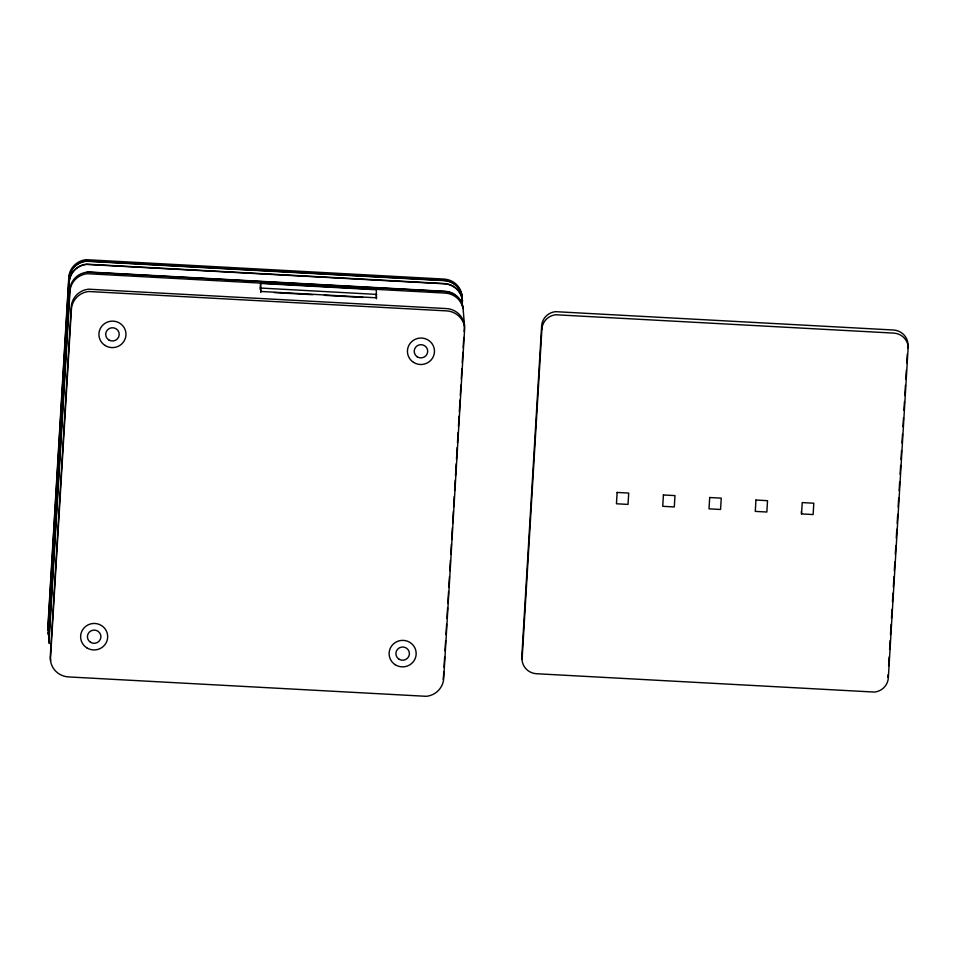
<?xml version="1.0" encoding="UTF-8"?>
<svg xmlns="http://www.w3.org/2000/svg" width="956" height="956" viewBox="0 0 956 956"><rect width="100%" height="100%" fill="white"/><g stroke="black" fill="none" stroke-linecap="round" stroke-linejoin="round"><path stroke-width="1.43" d="M47.931 629.669L68.904 278.782A19.323 18.929 -4.7 0 1 86.291 261L444.098 280.395A19.323 18.929 -4.7 0 1 462.178 297.376M69.8 289.692L48.828 640.58A19.323 18.929 -4.7 0 0 49.353 643.508M48.947 642.133L69.943 291.472A19.323 18.929 -4.7 0 1 87.343 273.703L445.138 293.086A19.323 18.929 -4.7 0 1 463.218 310.079L464.497 325.554L464.138 331.505M260.247 289.501L260.618 283.418L376.305 289.764L376.425 298.762M260.737 292.428L260.618 283.418M461.891 299.025L462.071 296.061A19.323 18.929 -4.7 0 0 443.99 279.08L86.183 259.685A19.323 18.929 -4.7 0 0 68.796 277.455L47.8 628.116A19.323 18.929 -4.7 0 0 48.326 631.044M462.19 305.239L462.441 300.554A19.323 18.929 -4.7 0 0 444.361 283.562L86.554 264.179A19.323 18.929 -4.7 0 0 69.167 281.948L48.182 632.836A19.323 18.929 -4.7 0 0 48.72 635.764M443.763 671.757L443.5 676.215A19.323 18.929 -4.7 0 1 443.082 679.166M444.038 667.3L444.66 656.903M445.018 650.964L445.639 640.556M445.998 634.617L446.619 624.208M446.966 618.269L447.599 607.873M447.862 603.415L448.567 591.525M448.842 587.068L449.463 576.671M449.822 570.72L450.443 560.324M450.79 554.372L451.423 543.976M451.686 539.519L452.391 527.628M452.666 523.171L453.371 511.293M453.646 506.835L454.267 496.427M454.626 490.488L455.247 480.091M455.51 475.634L456.227 463.744M456.49 459.286L457.195 447.396M457.47 442.939L458.091 432.542M458.45 426.591L459.071 416.195M459.334 411.737L460.051 399.847M460.314 395.39L460.935 384.993M461.294 379.054L461.915 368.646M462.274 362.706L462.895 352.298M463.158 347.841L463.78 337.444M801.546 513.922L802.239 502.581L813.807 503.215L813.126 514.555L801.546 513.922L801.343 511.448M888.626 665.854L889.152 656.939M889.606 649.518L890.132 640.604M890.49 634.665L891.112 624.268M891.47 618.329L892.008 609.414M892.45 601.993L892.988 593.079M893.346 587.139L893.968 576.743M894.314 570.804L894.852 561.901M895.294 554.468L895.832 545.565M896.274 538.132L896.812 529.23M897.17 523.29L897.708 514.376M898.15 506.955L898.688 498.04M899.13 490.619L899.668 481.705M900.11 474.284L900.648 465.369M900.994 459.43L901.532 450.515M901.974 443.094L902.512 434.179M902.954 426.758L903.492 417.844M903.934 410.423L904.472 401.508M904.83 395.569L905.452 385.172M905.81 379.233L906.348 370.319M906.79 362.898L907.328 353.983M907.674 348.044L907.949 343.598A15.451 15.141 -4.7 0 0 893.478 330.011L555.567 311.668A15.451 15.141 -4.7 0 0 541.646 325.877L521.797 657.047A15.451 15.141 -4.7 0 0 522.215 659.389M87.187 271.922L444.994 291.305A19.323 18.929 -4.7 0 1 463.074 308.298M261 288.067L376.688 294.412M274.276 292.584L312.839 294.699M324.407 295.332L362.969 297.447M376.198 294.329L376.485 297.806L260.797 291.461L260.414 286.824M888.088 674.757A15.451 15.141 -4.7 0 1 887.754 677.123M464.497 325.554A19.323 18.929 -4.7 0 0 446.416 308.573L88.609 289.19A19.323 18.929 -4.7 0 0 71.222 306.96L50.226 657.62A19.323 18.929 -4.7 0 0 50.752 660.536M462.19 297.603A19.323 18.929 -4.7 0 0 444.122 280.622L86.315 261.239A19.323 18.929 -4.7 0 0 68.916 279.009M462.453 300.781A19.323 18.929 -4.7 0 0 444.373 283.801L86.578 264.406A19.323 18.929 -4.7 0 0 69.179 282.187M463.098 308.525A19.323 18.929 -4.7 0 0 445.018 291.544L87.211 272.149A19.323 18.929 -4.7 0 0 69.812 289.931M48.696 635.537A19.323 18.929 -4.7 0 1 48.17 632.609M49.342 643.269A19.323 18.929 -4.7 0 1 48.804 640.353M71.413 309.278L50.417 659.939A19.323 18.929 -4.7 0 0 68.497 676.92L426.292 696.315A19.323 18.929 -4.7 0 0 443.692 678.545L464.688 327.884A19.323 18.929 -4.7 0 0 446.607 310.891L88.8 291.508A19.323 18.929 -4.7 0 0 71.413 309.278M541.909 328.972L522.048 660.142A15.451 15.141 -4.7 0 0 536.507 673.729L874.429 692.072A15.451 15.141 -4.7 0 0 888.339 677.864L908.2 346.693A15.451 15.141 -4.7 0 0 893.74 333.106L555.818 314.763A15.451 15.141 -4.7 0 0 541.909 328.972M617.134 492.436L616.453 503.776L628.02 504.41L628.713 493.069L617.134 492.436M663.416 494.969L662.723 506.31L674.291 506.943L674.984 495.602L663.416 494.969M709.687 497.514L709.005 508.843L720.573 509.476L721.254 498.148L709.687 497.514M755.957 500.048L755.276 511.388L766.843 512.022L767.537 500.681L755.957 500.048M395.21 664.707A13.527 13.241 -4.7 0 0 416.147 654.358A13.527 13.241 -4.7 0 0 396.597 641.787A13.527 13.241 -4.7 0 0 395.21 664.707M398.927 659.162A6.764 6.62 -4.7 0 0 409.407 653.988A6.764 6.62 -4.7 0 0 399.632 647.702A6.764 6.62 -4.7 0 0 398.927 659.162M86.709 647.786A13.527 13.241 -4.7 0 0 107.658 637.437A13.527 13.241 -4.7 0 0 88.095 624.877A13.527 13.241 -4.7 0 0 86.709 647.786M90.438 642.241A6.764 6.62 -4.7 0 0 100.906 637.066A6.764 6.62 -4.7 0 0 91.131 630.793A6.764 6.62 -4.7 0 0 90.438 642.241M413.518 362.36A13.527 13.241 -4.7 0 0 434.454 352.011A13.527 13.241 -4.7 0 0 414.904 339.452A13.527 13.241 -4.7 0 0 413.518 362.36M417.234 356.815A6.764 6.62 -4.7 0 0 427.702 351.653A6.764 6.62 -4.7 0 0 417.927 345.367A6.764 6.62 -4.7 0 0 417.234 356.815M105.017 345.451A13.527 13.241 -4.7 0 0 125.953 335.102A13.527 13.241 -4.7 0 0 106.403 322.531A13.527 13.241 -4.7 0 0 105.017 345.451M108.733 339.906A6.764 6.62 -4.7 0 0 119.213 334.731A6.764 6.62 -4.7 0 0 109.438 328.446A6.764 6.62 -4.7 0 0 108.733 339.906"/></g></svg>
